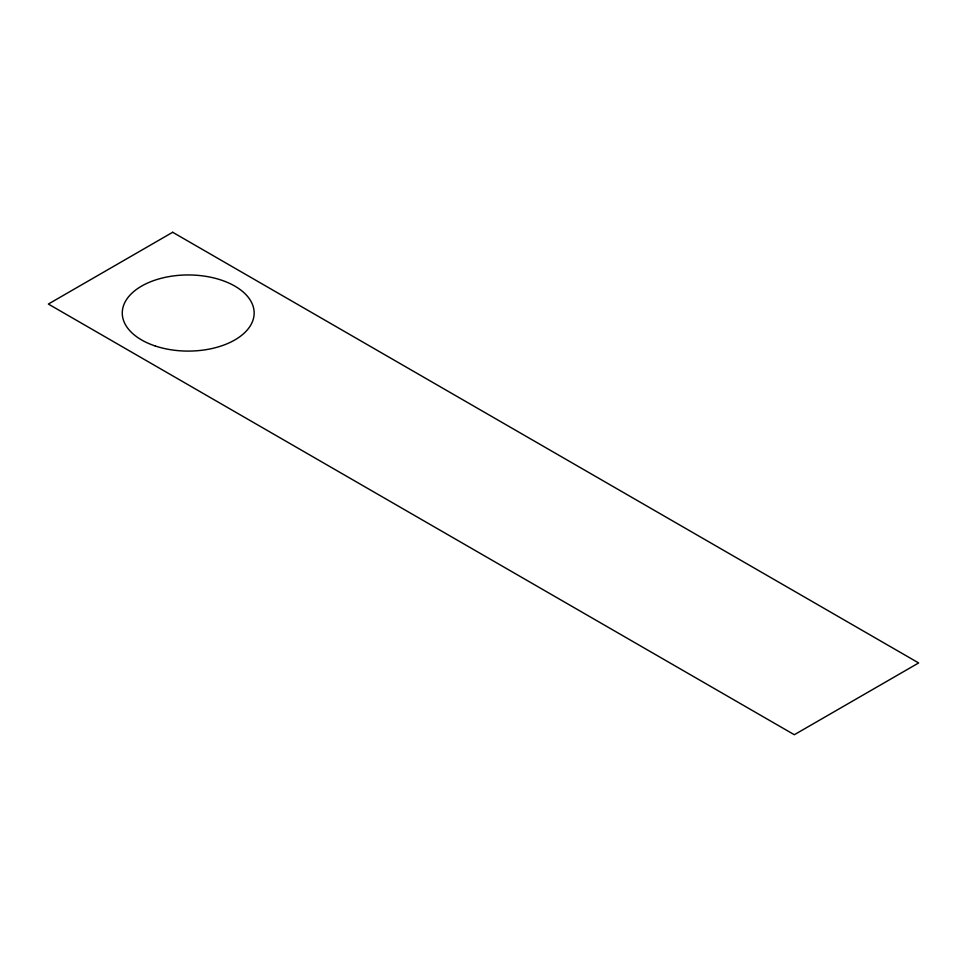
<?xml version="1.0" encoding="UTF-8"?>
<svg xmlns="http://www.w3.org/2000/svg" width="967" height="967" viewBox="0 0 967 967"><rect width="100%" height="100%" fill="white"/><g stroke="black" fill="none" stroke-linecap="round" stroke-linejoin="round"><path stroke-width="1.45" d="M172.682 232.273L48.35 304.049L794.318 734.727L918.65 662.951L172.682 232.273M155.252 345.993A65.937 38.064 0 0 0 254.152 313.018A65.937 38.064 0 0 0 155.252 280.055A65.937 38.064 0 0 0 155.252 345.993"/></g></svg>
